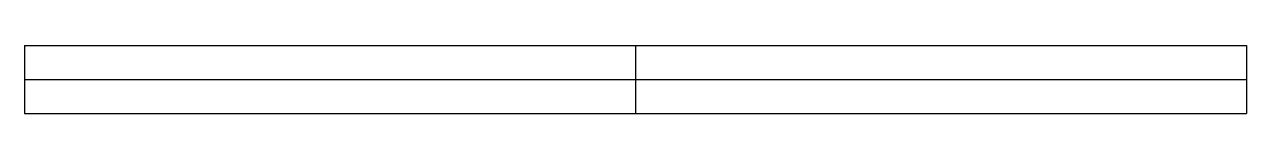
# Model space of a CAD drawing. Header units: millimetres. Extents: x -900 to 900, y -50 to 50.
import ezdxf

# ---------------------------------------------------------------- set-up
doc = ezdxf.new("R2010")
doc.units = ezdxf.units.MM

msp = doc.modelspace()

# ---------------------------------------------------------------- linework, layer by layer
at = {"layer": 'NT_CUA'}
for p, q in [((-900, 50), (900, 50)), ((-900, 50), (-900, -50)), ((0, 50), (0, -50)), ((900, 50), (900, -50)), ((-900, 0), (900, 0)), ((-900, -50), (900, -50))]:
    msp.add_line(p, q, dxfattribs=at)

doc.saveas('drawing.dxf')
